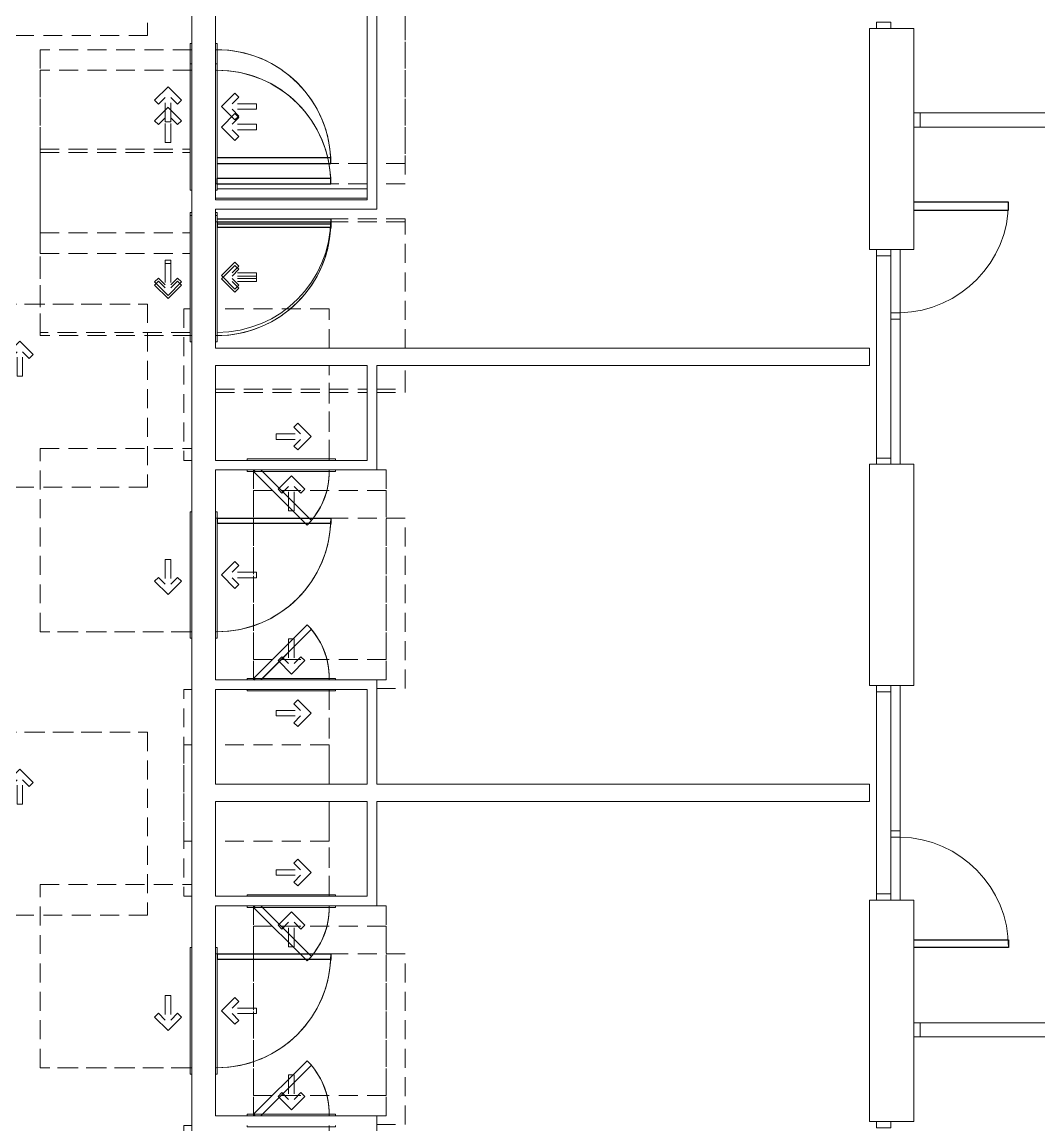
# Model space of a CAD drawing. Header units: inches. Extents: x -84 to 1352, y -1830 to 1419.
# Drawn here: x 607.6 to 929.5, y -668.8 to -319.7 of the extents above; entities that cross this region are included whole.
import ezdxf

# ---------------------------------------------------------------- set-up
doc = ezdxf.new("R2010")
doc.units = ezdxf.units.IN
doc.header["$MEASUREMENT"] = 0
doc.linetypes.add('ADA Clearance', pattern=[9, 6, -3])
for name, color, linetype, lineweight in [('A-DOOR', 31, 'Continuous', 15), ('A-DOOR-FRAM', 31, 'Continuous', 9), ('A-GLAZ-CWMG', 51, 'Continuous', 9), ('A-WALL', 113, 'Continuous', 15)]:
    doc.layers.add(name, color=color, linetype=linetype, lineweight=lineweight)

# ---------------------------------------------------------------- blocks, each defined once
blk = doc.blocks.new('CW-Single_CE_ - Medium Style-5148651-ROOF')
at = {"layer": 'A-DOOR', "lineweight": 25}
for p, q in [((-17.5, 36.5), (-17.5, 6.5)), ((-15, 36.5), (-17.5, 36.5)), ((-15, 6.5), (-15, 36.5))]:
    blk.add_line(p, q, dxfattribs=at)
at = {"layer": 'A-DOOR', "lineweight": 9}
blk.add_arc((-17.5, 1.5), 35, 1.2313, 90, dxfattribs=at)
blk = doc.blocks.new('Rectangular Mullion - 4 1_2_ x 2_ Rectangular_CE_-5142824-ROOF')
at = {"layer": 'A-GLAZ-CWMG'}
for p, q in [((882.62, -577.66), (885.62, -577.66)), ((885.62, -577.66), (885.62, -597.66))]:
    blk.add_line(p, q, dxfattribs=at)
blk = doc.blocks.new('Rectangular Mullion - 4 1_2_ x 2_ Rectangular_CE_-5142777-ROOF')
at = {"layer": 'A-GLAZ-CWMG'}
for p, q in [((891.87, -352.91), (891.87, -348.41)), ((891.87, -348.41), (983.37, -348.41)), ((983.37, -348.41), (983.37, -352.91)), ((983.37, -352.91), (891.87, -352.91))]:
    blk.add_line(p, q, dxfattribs=at)
blk = doc.blocks.new('Rectangular Mullion - 4 1_2_ x 2_ Rectangular_CE_-5140191-ROOF')
at = {"layer": 'A-GLAZ-CWMG'}
for p, q in [((0, 2.25), (-2, 2.25)), ((-2, 2.25), (-2, -2.25)), ((-2, -2.25), (0, -2.25))]:
    blk.add_line(p, q, dxfattribs=at)
blk = doc.blocks.new('Rectangular Mullion - 4 1_2_ x 2_ Rectangular_CE_-V2-ROOF')
at = {"layer": 'A-GLAZ-CWMG'}
for p, q in [((-2, -2.25), (-2, 2.25)), ((-2, 2.25), (0, 2.25)), ((0, -2.25), (-2, -2.25))]:
    blk.add_line(p, q, dxfattribs=at)
blk = doc.blocks.new('Rectangular Mullion - 4 1_2_ x 2_ Rectangular_CE_-V3-ROOF')
at = {"layer": 'A-GLAZ-CWMG'}
for p, q in [((885.62, -391.66), (885.62, -411.66)), ((885.62, -411.66), (882.62, -411.66))]:
    blk.add_line(p, q, dxfattribs=at)
blk = doc.blocks.new('Rectangular Mullion - 4 1_2_ x 2_ Rectangular_CE_-5142826-ROOF')
at = {"layer": 'A-GLAZ-CWMG'}
for p, q in [((-1, -2.25), (-1, 0.75)), ((1, 0.75), (1, -2.25)), ((1, -2.25), (-1, -2.25))]:
    blk.add_line(p, q, dxfattribs=at)
blk = doc.blocks.new('CW-Single_CE_ - Medium Style-V4-ROOF')
at = {"layer": 'A-DOOR', "lineweight": 25}
for p, q in [((-17.5, -36.5), (-17.5, -6.5)), ((-15, -6.5), (-15, -36.5)), ((-15, -36.5), (-17.5, -36.5))]:
    blk.add_line(p, q, dxfattribs=at)
at = {"layer": 'A-DOOR', "lineweight": 9}
blk.add_arc((-17.5, -1.5), 35, 270, 358.7687, dxfattribs=at)
blk = doc.blocks.new('Rectangular Mullion - 4 1_2_ x 2_ Rectangular_CE_-5148636-ROOF')
at = {"layer": 'A-GLAZ-CWMG'}
for p, q in [((882.62, -413.66), (885.62, -413.66)), ((885.62, -413.66), (885.62, -459.66)), ((885.62, -529.66), (885.62, -575.66)), ((885.62, -575.66), (882.62, -575.66))]:
    blk.add_line(p, q, dxfattribs=at)
blk = doc.blocks.new('Door-Single_CE_ - HM Door-2_ HM Frame-5146564-ROOF')
at = {"layer": 'A-DOOR', "linetype": 'ADA Clearance', "lineweight": 9}
for p, q in [((-18, 51.75), (40, 51.75)), ((-18, 4.25), (-18, 51.75)), ((40, 51.75), (40, 3.75)), ((-2.02, 15.53), (-6.26, 11.29)), ((-0.78, 14.29), (-2.91, 12.16)), ((-0.78, 14.29), (-2.02, 15.53)), ((-2.02, 7.04), (-6.26, 11.29)), ((4.84, 12.16), (-2.91, 12.16)), ((4.84, 12.16), (4.84, 10.41)), ((4.84, 10.41), (-2.91, 10.41)), ((-0.78, 8.28), (-2.91, 10.41)), ((-0.78, 8.28), (-2.02, 7.04)), ((-4.26, -9.87), (-0.02, -5.62)), ((4.22, -9.87), (-0.02, -5.62)), ((18, -63.75), (18, -4.25)), ((-3.02, -11.1), (-4.26, -9.87)), ((-3.02, -11.1), (-0.89, -8.97)), ((-0.89, -16.72), (-0.89, -8.97)), ((0.86, -16.72), (0.86, -8.97)), ((2.99, -11.1), (0.86, -8.97)), ((2.99, -11.1), (4.22, -9.87)), ((0.86, -16.72), (-0.89, -16.72)), ((-36, -54.75), (-36, -63.75)), ((-36, -63.75), (18, -63.75))]:
    blk.add_line(p, q, dxfattribs=at)
at = {"layer": 'A-DOOR'}
for p, q in [((16.25, -40.25), (16.25, -4.25)), ((18, -4.25), (18, -40.25)), ((18, -40.25), (16.25, -40.25))]:
    blk.add_line(p, q, dxfattribs=at)
at = {"layer": 'A-DOOR', "lineweight": 25}
for p, q in [((16.25, -40.25), (16.25, -4.25)), ((18, -4.25), (18, -40.25)), ((18, -40.25), (16.25, -40.25))]:
    blk.add_line(p, q, dxfattribs=at)
at = {"layer": 'A-DOOR', "lineweight": 9}
blk.add_arc((18, -4.25), 36, 180.0012, 270, dxfattribs=at)
blk.add_arc((18, -4.25), 36, 180.0012, 270, dxfattribs=at)
blk.add_arc((18, -4.25), 36, 180.0012, 270, dxfattribs=at)
blk.add_arc((18, -4.25), 36, 180.0012, 270, dxfattribs=at)
blk = doc.blocks.new('Door-Single_CE_ - HM Door-2_ HM Frame-V8-ROOF')
at = {"layer": 'A-DOOR', "linetype": 'ADA Clearance', "lineweight": 9}
for p, q in [((-18, 51.75), (40, 51.75)), ((-18, 4.25), (-18, 51.75)), ((40, 51.75), (40, 4.25)), ((-2.02, 15.53), (-6.26, 11.29)), ((-0.78, 14.29), (-2.91, 12.16)), ((-0.78, 14.29), (-2.02, 15.53)), ((-2.02, 7.04), (-6.26, 11.29)), ((4.84, 12.16), (-2.91, 12.16)), ((4.84, 12.16), (4.84, 10.41)), ((4.84, 10.41), (-2.91, 10.41)), ((-0.78, 8.28), (-2.91, 10.41)), ((-0.78, 8.28), (-2.02, 7.04)), ((-36, -3.75), (-36, -51.75)), ((-4.26, -9.87), (-0.02, -5.62)), ((4.22, -9.87), (-0.02, -5.62)), ((18, -63.75), (18, -4.25)), ((-3.02, -11.1), (-4.26, -9.87)), ((-3.02, -11.1), (-0.89, -8.97)), ((-0.89, -16.72), (-0.89, -8.97)), ((0.86, -16.72), (0.86, -8.97)), ((2.99, -11.1), (0.86, -8.97)), ((2.99, -11.1), (4.22, -9.87)), ((0.86, -16.72), (-0.89, -16.72)), ((-36, -54.75), (-36, -63.75)), ((-36, -63.75), (-28.5, -63.75)), ((-23, -63.75), (18, -63.75))]:
    blk.add_line(p, q, dxfattribs=at)
at = {"layer": 'A-DOOR'}
for p, q in [((16.25, -40.25), (16.25, -4.25)), ((18, -4.25), (18, -40.25)), ((18, -40.25), (16.25, -40.25))]:
    blk.add_line(p, q, dxfattribs=at)
at = {"layer": 'A-DOOR', "lineweight": 25}
for p, q in [((16.25, -40.25), (16.25, -4.25)), ((18, -4.25), (18, -40.25)), ((18, -40.25), (16.25, -40.25))]:
    blk.add_line(p, q, dxfattribs=at)
at = {"layer": 'A-DOOR', "lineweight": 9}
blk.add_arc((18, -4.25), 36, 180.0012, 270, dxfattribs=at)
blk.add_arc((18, -4.25), 36, 180.0012, 270, dxfattribs=at)
blk.add_arc((18, -4.25), 36, 180.0012, 270, dxfattribs=at)
blk.add_arc((18, -4.25), 36, 180.0012, 270, dxfattribs=at)
at = {"layer": 'A-DOOR-FRAM'}
for p, q in [((19, 4.25), (20, 4.25)), ((20, 4.25), (20, 3.75)), ((20, -4.25), (19, -4.25)), ((20, -3.75), (20, -4.25))]:
    blk.add_line(p, q, dxfattribs=at)
blk = doc.blocks.new('Door-Single_CE_ - HM Door-2_ HM Frame-V14-ROOF')
at = {"layer": 'A-DOOR', "linetype": 'ADA Clearance', "lineweight": 9}
for p, q in [((-18, 51.75), (40, 51.75)), ((-18, 3.75), (-18, 51.75)), ((40, 51.75), (40, 3.75)), ((-2.02, 15.53), (-6.26, 11.29)), ((-0.78, 14.29), (-2.91, 12.16)), ((-0.78, 14.29), (-2.02, 15.53)), ((-2.02, 7.04), (-6.26, 11.29)), ((4.84, 12.16), (-2.91, 12.16)), ((4.84, 12.16), (4.84, 10.41)), ((4.84, 10.41), (-2.91, 10.41)), ((-0.78, 8.28), (-2.91, 10.41)), ((-0.78, 8.28), (-2.02, 7.04)), ((-4.26, -9.87), (-0.02, -5.62)), ((4.22, -9.87), (-0.02, -5.62)), ((18, -63.75), (18, -3.75)), ((-3.02, -11.1), (-4.26, -9.87)), ((-3.02, -11.1), (-0.89, -8.97)), ((-0.89, -16.72), (-0.89, -8.97)), ((0.86, -16.72), (0.86, -8.97)), ((2.99, -11.1), (0.86, -8.97)), ((2.99, -11.1), (4.22, -9.87)), ((0.86, -16.72), (-0.89, -16.72)), ((-36, -54.75), (-36, -63.75)), ((-36, -63.75), (18, -63.75))]:
    blk.add_line(p, q, dxfattribs=at)
at = {"layer": 'A-DOOR'}
for p, q in [((16.25, -40.25), (16.25, -4.25)), ((16.25, -4.25), (18, -4.25)), ((18, -4.25), (18, -40.25)), ((18, -40.25), (16.25, -40.25))]:
    blk.add_line(p, q, dxfattribs=at)
at = {"layer": 'A-DOOR', "lineweight": 25}
for p, q in [((16.25, -40.25), (16.25, -4.25)), ((18, -4.25), (16.25, -4.25)), ((18, -4.25), (18, -40.25)), ((18, -40.25), (16.25, -40.25))]:
    blk.add_line(p, q, dxfattribs=at)
at = {"layer": 'A-DOOR', "lineweight": 9}
for start in [179.5, 179.5, 179.5, 180.0012]:
    blk.add_arc((18, -4.25), 36, start, 270, dxfattribs=at)
at = {"layer": 'A-DOOR-FRAM'}
for p, q in [((-20, 4.25), (20, 4.25)), ((-20, 3.75), (-20, 4.25)), ((20, 4.25), (20, 3.75)), ((-20, -4.25), (-20, -3.75)), ((20, -4.25), (-20, -4.25)), ((20, -3.75), (20, -4.25))]:
    blk.add_line(p, q, dxfattribs=at)
blk = doc.blocks.new('Door-Single_CE_ - HM Door-2_ HM Frame-V19-ROOF')
at = {"layer": 'A-DOOR', "linetype": 'ADA Clearance', "lineweight": 9}
for p, q in [((-18, 51.75), (40, 51.75)), ((-18, 3.75), (-18, 51.75)), ((40, 51.75), (40, 4.25)), ((-2.02, 15.53), (-6.26, 11.29)), ((-0.78, 14.29), (-2.91, 12.16)), ((-0.78, 14.29), (-2.02, 15.53)), ((-2.02, 7.04), (-6.26, 11.29)), ((4.84, 12.16), (-2.91, 12.16)), ((4.84, 12.16), (4.84, 10.41)), ((4.84, 10.41), (-2.91, 10.41)), ((-0.78, 8.28), (-2.91, 10.41)), ((-0.78, 8.28), (-2.02, 7.04)), ((-36, -3.75), (-36, -51.75)), ((-4.26, -9.87), (-0.02, -5.62)), ((4.22, -9.87), (-0.02, -5.62)), ((18, -63.75), (18, -3.75)), ((-3.02, -11.1), (-4.26, -9.87)), ((-3.02, -11.1), (-0.89, -8.97)), ((-0.89, -16.72), (-0.89, -8.97)), ((0.86, -16.72), (0.86, -8.97)), ((2.99, -11.1), (0.86, -8.97)), ((2.99, -11.1), (4.22, -9.87)), ((0.86, -16.72), (-0.89, -16.72)), ((-36, -54.75), (-36, -63.75)), ((-36, -63.75), (-27.5, -63.75)), ((-22, -63.75), (18, -63.75))]:
    blk.add_line(p, q, dxfattribs=at)
at = {"layer": 'A-DOOR'}
for p, q in [((16.25, -40.25), (16.25, -4.25)), ((16.25, -4.25), (18, -4.25)), ((18, -4.25), (18, -40.25)), ((18, -40.25), (16.25, -40.25))]:
    blk.add_line(p, q, dxfattribs=at)
at = {"layer": 'A-DOOR', "lineweight": 25}
for p, q in [((16.25, -40.25), (16.25, -4.25)), ((18, -4.25), (16.25, -4.25)), ((18, -4.25), (18, -40.25)), ((18, -40.25), (16.25, -40.25))]:
    blk.add_line(p, q, dxfattribs=at)
at = {"layer": 'A-DOOR', "lineweight": 9}
for start in [179.5, 179.5, 179.5, 180.0012]:
    blk.add_arc((18, -4.25), 36, start, 270, dxfattribs=at)
at = {"layer": 'A-DOOR-FRAM'}
for p, q in [((-20, 4.25), (20, 4.25)), ((-20, 3.75), (-20, 4.25)), ((20, 4.25), (20, 3.75)), ((-20, -4.25), (-20, -3.75)), ((20, -4.25), (-20, -4.25)), ((20, -3.75), (20, -4.25))]:
    blk.add_line(p, q, dxfattribs=at)
blk = doc.blocks.new('Rectangular Mullion - 4 1_2_ x 2_ Rectangular_CE_-V1-ROOF')
at = {"layer": 'A-GLAZ-CWMG'}
for p, q in [((0, 2.25), (-2, 2.25)), ((-2, 2.25), (-2, -2.25)), ((0, -2.25), (0, 2.25)), ((-2, -2.25), (0, -2.25))]:
    blk.add_line(p, q, dxfattribs=at)
blk = doc.blocks.new('Rectangular Mullion - 4 1_2_ x 2_ Rectangular_CE_-5140190-ROOF')
at = {"layer": 'A-GLAZ-CWMG'}
for p, q in [((-2, -2.25), (-2, 2.25)), ((-2, 2.25), (0, 2.25)), ((0, 2.25), (0, -2.25)), ((0, -2.25), (-2, -2.25))]:
    blk.add_line(p, q, dxfattribs=at)
blk = doc.blocks.new('Rectangular Mullion - 4 1_2_ x 2_ Rectangular_CE_-5161403-ROOF')
at = {"layer": 'A-GLAZ-CWMG'}
for p, q in [((878.12, 530.09), (882.62, 530.09)), ((878.12, 466.09), (878.12, 530.09)), ((882.62, 530.09), (882.62, 466.09)), ((882.62, 466.09), (878.12, 466.09))]:
    blk.add_line(p, q, dxfattribs=at)
blk = doc.blocks.new('Door-Single_CE_ - HM Door-2_ HM Frame-V26-ROOF')
at = {"layer": 'A-DOOR', "linetype": 'ADA Clearance', "lineweight": 9}
for p, q in [((-36, 63.75), (18, 63.75)), ((-36, 54.75), (-36, 63.75)), ((18, 63.75), (18, 54.75)), ((-36, 3.75), (-36, 51.75)), ((18, 51.75), (18, 4.25)), ((-0.89, 16.72), (-0.89, 8.97)), ((0.86, 16.72), (-0.89, 16.72)), ((0.86, 16.72), (0.86, 8.97)), ((-3.02, 11.1), (-4.26, 9.87)), ((-3.02, 11.1), (-0.89, 8.97)), ((2.99, 11.1), (0.86, 8.97)), ((2.99, 11.1), (4.22, 9.87)), ((-4.26, 9.87), (-0.02, 5.62)), ((4.22, 9.87), (-0.02, 5.62)), ((-18, -3.75), (-18, -51.75)), ((40, -51.75), (40, -4.25)), ((-2.02, -7.04), (-6.26, -11.29)), ((-0.78, -8.28), (-2.91, -10.41)), ((4.84, -10.41), (-2.91, -10.41)), ((-0.78, -8.28), (-2.02, -7.04)), ((4.84, -12.16), (4.84, -10.41)), ((-2.02, -15.53), (-6.26, -11.29)), ((4.84, -12.16), (-2.91, -12.16)), ((-0.78, -14.29), (-2.91, -12.16)), ((-0.78, -14.29), (-2.02, -15.53)), ((-18, -51.75), (40, -51.75))]:
    blk.add_line(p, q, dxfattribs=at)
at = {"layer": 'A-DOOR'}
for p, q in [((18, 40.25), (16.25, 40.25)), ((16.25, 40.25), (16.25, 4.25)), ((18, 4.25), (18, 40.25))]:
    blk.add_line(p, q, dxfattribs=at)
at = {"layer": 'A-DOOR', "lineweight": 25}
for p, q in [((18, 40.25), (16.25, 40.25)), ((16.25, 40.25), (16.25, 4.25)), ((18, 4.25), (18, 40.25))]:
    blk.add_line(p, q, dxfattribs=at)
at = {"layer": 'A-DOOR', "lineweight": 9}
for end in [179.9988, 180.5, 180.5, 180.5]:
    blk.add_arc((18, 4.25), 36, 90, end, dxfattribs=at)
at = {"layer": 'A-DOOR-FRAM'}
for p, q in [((-20, 4.25), (-13.5, 4.25)), ((-20, 3.75), (-20, 4.25)), ((-20, -4.25), (-20, -3.75)), ((-13.5, -4.25), (-20, -4.25))]:
    blk.add_line(p, q, dxfattribs=at)
blk = doc.blocks.new('Door-Single_CE_ - HM Door-2_ HM Frame-V27-ROOF')
at = {"layer": 'A-DOOR', "linetype": 'ADA Clearance', "lineweight": 9}
for p, q in [((-36, 63.75), (18, 63.75)), ((-36, 54.75), (-36, 63.75)), ((18, 63.75), (18, 54.75)), ((-36, 3.75), (-36, 51.75)), ((18, 51.75), (18, 3.75)), ((-0.89, 16.72), (-0.89, 8.97)), ((0.86, 16.72), (-0.89, 16.72)), ((0.86, 16.72), (0.86, 8.97)), ((-3.02, 11.1), (-4.26, 9.87)), ((-3.02, 11.1), (-0.89, 8.97)), ((2.99, 11.1), (0.86, 8.97)), ((2.99, 11.1), (4.22, 9.87)), ((-4.26, 9.87), (-0.02, 5.62)), ((4.22, 9.87), (-0.02, 5.62)), ((-18, -3.75), (-18, -51.75)), ((40, -51.75), (40, -4.25)), ((-2.02, -7.04), (-6.26, -11.29)), ((-0.78, -8.28), (-2.91, -10.41)), ((4.84, -10.41), (-2.91, -10.41)), ((-0.78, -8.28), (-2.02, -7.04)), ((4.84, -12.16), (4.84, -10.41)), ((-2.02, -15.53), (-6.26, -11.29)), ((4.84, -12.16), (-2.91, -12.16)), ((-0.78, -14.29), (-2.91, -12.16)), ((-0.78, -14.29), (-2.02, -15.53)), ((-18, -51.75), (40, -51.75))]:
    blk.add_line(p, q, dxfattribs=at)
at = {"layer": 'A-DOOR'}
for p, q in [((18, 40.25), (16.25, 40.25)), ((16.25, 40.25), (16.25, 4.25)), ((18, 4.25), (18, 40.25)), ((16.25, 4.25), (18, 4.25))]:
    blk.add_line(p, q, dxfattribs=at)
at = {"layer": 'A-DOOR', "lineweight": 25}
for p, q in [((18, 40.25), (16.25, 40.25)), ((16.25, 40.25), (16.25, 4.25)), ((18, 4.25), (18, 40.25)), ((18, 4.25), (16.25, 4.25))]:
    blk.add_line(p, q, dxfattribs=at)
at = {"layer": 'A-DOOR', "lineweight": 9}
for end in [179.9988, 180.5, 180.5, 180.5]:
    blk.add_arc((18, 4.25), 36, 90, end, dxfattribs=at)
at = {"layer": 'A-DOOR-FRAM'}
for p, q in [((-20, 4.25), (20, 4.25)), ((-20, 3.75), (-20, 4.25)), ((20, 4.25), (20, 3.75)), ((-20, -4.25), (-20, -3.75)), ((20, -4.25), (-20, -4.25)), ((20, -3.75), (20, -4.25))]:
    blk.add_line(p, q, dxfattribs=at)
blk = doc.blocks.new('Door-Single_CE_ - WD Door-2_ WD Frame-V44-ROOF')
at = {"layer": 'A-DOOR', "linetype": 'ADA Clearance', "lineweight": 9}
for p, q in [((-30, 61.5), (12, 61.5)), ((-30, 1.5), (-30, 61.5)), ((12, 61.5), (12, 2)), ((-0.89, 14.47), (-0.89, 6.72)), ((0.86, 14.47), (-0.89, 14.47)), ((0.86, 14.47), (0.86, 6.72)), ((-3.02, 8.85), (-4.26, 7.62)), ((-4.26, 7.62), (-0.02, 3.37)), ((-3.02, 8.85), (-0.89, 6.72)), ((4.22, 7.62), (-0.02, 3.37)), ((2.99, 8.85), (0.86, 6.72)), ((2.99, 8.85), (4.22, 7.62)), ((-27, 1.5), (-30, 1.5)), ((-12, -2), (-12, -31.5)), ((34, -1.5), (31.5, -1.5)), ((34, -49.5), (34, -1.5)), ((-2.02, -4.79), (-6.26, -9.04)), ((-0.78, -6.03), (-2.91, -8.16)), ((-0.78, -6.03), (-2.02, -4.79)), ((-2.02, -13.28), (-6.26, -9.04)), ((4.84, -8.16), (-2.91, -8.16)), ((4.84, -9.91), (-2.91, -9.91)), ((-0.78, -12.04), (-2.91, -9.91)), ((4.84, -9.91), (4.84, -8.16)), ((-0.78, -12.04), (-2.02, -13.28)), ((-12, -37), (-12, -49.5)), ((-12, -49.5), (23.5, -49.5)), ((32, -49.5), (34, -49.5))]:
    blk.add_line(p, q, dxfattribs=at)
at = {"layer": 'A-DOOR'}
for p, q in [((-4.97, 18.97), (-6.38, 17.56)), ((-6.38, 17.56), (9.17, 2)), ((12, 2), (-4.97, 18.97))]:
    blk.add_line(p, q, dxfattribs=at)
at = {"layer": 'A-DOOR', "lineweight": 25}
for p, q in [((-4.97, 18.97), (-6.38, 17.56)), ((-6.38, 17.56), (9.17, 2)), ((12, 2), (-4.97, 18.97))]:
    blk.add_line(p, q, dxfattribs=at)
at = {"layer": 'A-DOOR', "lineweight": 9}
for end in [179.9982, 179.9982, 179.9979, 179.9979]:
    blk.add_arc((12, 2), 24, 135, end, dxfattribs=at)
blk = doc.blocks.new('Door-Single_CE_ - WD Door-2_ WD Frame-5176362-ROOF')
at = {"layer": 'A-DOOR', "linetype": 'ADA Clearance', "lineweight": 9}
for p, q in [((-12, 49.5), (24, 49.5)), ((-12, 37), (-12, 49.5)), ((31.5, 49.5), (34, 49.5)), ((34, 49.5), (34, 1.5)), ((-12, 2), (-12, 31.5)), ((-2.02, 13.28), (-6.26, 9.04)), ((-0.78, 12.04), (-2.91, 9.91)), ((-0.78, 12.04), (-2.02, 13.28)), ((-2.02, 4.79), (-6.26, 9.04)), ((4.84, 9.91), (-2.91, 9.91)), ((4.84, 8.16), (-2.91, 8.16)), ((-0.78, 6.03), (-2.91, 8.16)), ((4.84, 9.91), (4.84, 8.16)), ((-0.78, 6.03), (-2.02, 4.79)), ((34, 1.5), (31.5, 1.5)), ((-27, -1.5), (-30, -1.5)), ((-30, -1.5), (-30, -61.5)), ((-4.26, -7.62), (-0.02, -3.37)), ((4.22, -7.62), (-0.02, -3.37)), ((12, -61.5), (12, -2)), ((-3.02, -8.85), (-0.89, -6.72)), ((-0.89, -14.47), (-0.89, -6.72)), ((0.86, -14.47), (0.86, -6.72)), ((2.99, -8.85), (0.86, -6.72)), ((-3.02, -8.85), (-4.26, -7.62)), ((2.99, -8.85), (4.22, -7.62)), ((0.86, -14.47), (-0.89, -14.47)), ((-30, -61.5), (12, -61.5))]:
    blk.add_line(p, q, dxfattribs=at)
at = {"layer": 'A-DOOR'}
for p, q in [((-6.38, -17.56), (9.17, -2)), ((12, -2), (-4.97, -18.97)), ((-4.97, -18.97), (-6.38, -17.56))]:
    blk.add_line(p, q, dxfattribs=at)
at = {"layer": 'A-DOOR', "lineweight": 25}
for p, q in [((-6.38, -17.56), (9.17, -2)), ((12, -2), (-4.97, -18.97)), ((-4.97, -18.97), (-6.38, -17.56))]:
    blk.add_line(p, q, dxfattribs=at)
at = {"layer": 'A-DOOR', "lineweight": 9}
for start in [180.0018, 180.0018, 180.0021, 180.0021]:
    blk.add_arc((12, -2), 24, start, 225, dxfattribs=at)
blk = doc.blocks.new('Door-Single_CE_ - WD Door-2_ WD Frame-5176364-ROOF')
at = {"layer": 'A-DOOR', "linetype": 'ADA Clearance', "lineweight": 9}
for p, q in [((-30, 61.5), (12, 61.5)), ((-30, 1.5), (-30, 61.5)), ((12, 61.5), (12, 2)), ((-0.89, 14.47), (-0.89, 6.72)), ((0.86, 14.47), (-0.89, 14.47)), ((0.86, 14.47), (0.86, 6.72)), ((-3.02, 8.85), (-4.26, 7.62)), ((-4.26, 7.62), (-0.02, 3.37)), ((-3.02, 8.85), (-0.89, 6.72)), ((4.22, 7.62), (-0.02, 3.37)), ((2.99, 8.85), (0.86, 6.72)), ((2.99, 8.85), (4.22, 7.62)), ((-27, 1.5), (-30, 1.5)), ((-12, -2), (-12, -31.5)), ((34, -1.5), (31.5, -1.5)), ((34, -49.5), (34, -1.5)), ((-2.02, -4.79), (-6.26, -9.04)), ((-0.78, -6.03), (-2.91, -8.16)), ((-0.78, -6.03), (-2.02, -4.79)), ((-2.02, -13.28), (-6.26, -9.04)), ((4.84, -8.16), (-2.91, -8.16)), ((4.84, -9.91), (-2.91, -9.91)), ((-0.78, -12.04), (-2.91, -9.91)), ((4.84, -9.91), (4.84, -8.16)), ((-0.78, -12.04), (-2.02, -13.28)), ((-12, -37), (-12, -49.5)), ((-12, -49.5), (24, -49.5)), ((31.5, -49.5), (34, -49.5))]:
    blk.add_line(p, q, dxfattribs=at)
at = {"layer": 'A-DOOR'}
for p, q in [((-4.97, 18.97), (-6.38, 17.56)), ((-6.38, 17.56), (9.17, 2)), ((12, 2), (-4.97, 18.97))]:
    blk.add_line(p, q, dxfattribs=at)
at = {"layer": 'A-DOOR', "lineweight": 25}
for p, q in [((-4.97, 18.97), (-6.38, 17.56)), ((-6.38, 17.56), (9.17, 2)), ((12, 2), (-4.97, 18.97))]:
    blk.add_line(p, q, dxfattribs=at)
at = {"layer": 'A-DOOR', "lineweight": 9}
for end in [179.9982, 179.9982, 179.9979, 179.9979]:
    blk.add_arc((12, 2), 24, 135, end, dxfattribs=at)
blk = doc.blocks.new('Door-Single_CE_ - WD Door-2_ WD Frame-V65-ROOF')
at = {"layer": 'A-DOOR', "linetype": 'ADA Clearance', "lineweight": 9}
for p, q in [((-30, 61.5), (12, 61.5)), ((-30, 1.5), (-30, 61.5)), ((12, 61.5), (12, 1.5)), ((-0.89, 14.47), (-0.89, 6.72)), ((0.86, 14.47), (-0.89, 14.47)), ((0.86, 14.47), (0.86, 6.72)), ((-3.02, 8.85), (-4.26, 7.62)), ((-4.26, 7.62), (-0.02, 3.37)), ((-3.02, 8.85), (-0.89, 6.72)), ((4.22, 7.62), (-0.02, 3.37)), ((2.99, 8.85), (0.86, 6.72)), ((2.99, 8.85), (4.22, 7.62)), ((-27, 1.5), (-30, 1.5)), ((-12, -1.5), (-12, -31.5)), ((34, -1.5), (31.5, -1.5)), ((34, -49.5), (34, -1.5)), ((-2.02, -4.79), (-6.26, -9.04)), ((-0.78, -6.03), (-2.91, -8.16)), ((-0.78, -6.03), (-2.02, -4.79)), ((-2.02, -13.28), (-6.26, -9.04)), ((4.84, -8.16), (-2.91, -8.16)), ((4.84, -9.91), (-2.91, -9.91)), ((-0.78, -12.04), (-2.91, -9.91)), ((4.84, -9.91), (4.84, -8.16)), ((-0.78, -12.04), (-2.02, -13.28)), ((-12, -37), (-12, -49.5)), ((-12, -49.5), (23.5, -49.5)), ((32, -49.5), (34, -49.5))]:
    blk.add_line(p, q, dxfattribs=at)
at = {"layer": 'A-DOOR'}
for p, q in [((-4.97, 18.97), (-6.38, 17.56)), ((-6.38, 17.56), (9.67, 1.5)), ((12, 2), (-4.97, 18.97)), ((11.5, 1.5), (12, 2))]:
    blk.add_line(p, q, dxfattribs=at)
at = {"layer": 'A-DOOR', "lineweight": 25}
for p, q in [((-4.97, 18.97), (-6.38, 17.56)), ((-6.38, 17.56), (9.67, 1.5)), ((12, 2), (-4.97, 18.97)), ((12, 2), (11.5, 1.5))]:
    blk.add_line(p, q, dxfattribs=at)
at = {"layer": 'A-DOOR', "lineweight": 9}
for end in [179.9982, 180.5, 180.6124, 180.6124]:
    blk.add_arc((12, 2), 24, 135, end, dxfattribs=at)
at = {"layer": 'A-DOOR-FRAM'}
for p, q in [((-14, 2), (14, 2)), ((-14, 1.5), (-14, 2)), ((14, 2), (14, 1.5)), ((-14, -2), (-14, -1.5)), ((14, -2), (-14, -2)), ((14, -1.5), (14, -2))]:
    blk.add_line(p, q, dxfattribs=at)
blk = doc.blocks.new('Door-Single_CE_ - WD Door-2_ WD Frame-V47-ROOF')
at = {"layer": 'A-DOOR', "linetype": 'ADA Clearance', "lineweight": 9}
for p, q in [((-12, 49.5), (24, 49.5)), ((-12, 37), (-12, 49.5)), ((31.5, 49.5), (34, 49.5)), ((34, 49.5), (34, 1.5)), ((-12, 1.5), (-12, 31.5)), ((-2.02, 13.28), (-6.26, 9.04)), ((-0.78, 12.04), (-2.91, 9.91)), ((-0.78, 12.04), (-2.02, 13.28)), ((-2.02, 4.79), (-6.26, 9.04)), ((4.84, 9.91), (-2.91, 9.91)), ((4.84, 8.16), (-2.91, 8.16)), ((-0.78, 6.03), (-2.91, 8.16)), ((4.84, 9.91), (4.84, 8.16)), ((-0.78, 6.03), (-2.02, 4.79)), ((34, 1.5), (31.5, 1.5)), ((-27, -1.5), (-30, -1.5)), ((-30, -1.5), (-30, -61.5)), ((-4.26, -7.62), (-0.02, -3.37)), ((4.22, -7.62), (-0.02, -3.37)), ((12, -61.5), (12, -1.5)), ((-3.02, -8.85), (-0.89, -6.72)), ((-0.89, -14.47), (-0.89, -6.72)), ((0.86, -14.47), (0.86, -6.72)), ((2.99, -8.85), (0.86, -6.72)), ((-3.02, -8.85), (-4.26, -7.62)), ((2.99, -8.85), (4.22, -7.62)), ((0.86, -14.47), (-0.89, -14.47)), ((-30, -61.5), (12, -61.5))]:
    blk.add_line(p, q, dxfattribs=at)
at = {"layer": 'A-DOOR'}
for p, q in [((-6.38, -17.56), (9.67, -1.5)), ((12, -2), (-4.97, -18.97)), ((11.5, -1.5), (12, -2)), ((-4.97, -18.97), (-6.38, -17.56))]:
    blk.add_line(p, q, dxfattribs=at)
at = {"layer": 'A-DOOR', "lineweight": 25}
for p, q in [((-6.38, -17.56), (9.67, -1.5)), ((12, -2), (-4.97, -18.97)), ((12, -2), (11.5, -1.5)), ((-4.97, -18.97), (-6.38, -17.56))]:
    blk.add_line(p, q, dxfattribs=at)
at = {"layer": 'A-DOOR', "lineweight": 9}
for start in [179.3876, 179.3876, 179.5, 180.0018]:
    blk.add_arc((12, -2), 24, start, 225, dxfattribs=at)
at = {"layer": 'A-DOOR-FRAM'}
for p, q in [((-14, 2), (14, 2)), ((-14, 1.5), (-14, 2)), ((14, 2), (14, 1.5)), ((-14, -2), (-14, -1.5)), ((14, -2), (-14, -2)), ((14, -1.5), (14, -2))]:
    blk.add_line(p, q, dxfattribs=at)
blk = doc.blocks.new('Door-Single_CE_ - WD Door-2_ WD Frame-V48-ROOF')
at = {"layer": 'A-DOOR', "linetype": 'ADA Clearance', "lineweight": 9}
for p, q in [((-30, 61.5), (12, 61.5)), ((-30, 1.5), (-30, 61.5)), ((12, 61.5), (12, 1.5)), ((-0.89, 14.47), (-0.89, 6.72)), ((0.86, 14.47), (-0.89, 14.47)), ((0.86, 14.47), (0.86, 6.72)), ((-3.02, 8.85), (-4.26, 7.62)), ((-4.26, 7.62), (-0.02, 3.37)), ((-3.02, 8.85), (-0.89, 6.72)), ((4.22, 7.62), (-0.02, 3.37)), ((2.99, 8.85), (0.86, 6.72)), ((2.99, 8.85), (4.22, 7.62)), ((-27, 1.5), (-30, 1.5)), ((-12, -1.5), (-12, -31.5)), ((34, -1.5), (31.5, -1.5)), ((34, -49.5), (34, -1.5)), ((-2.02, -4.79), (-6.26, -9.04)), ((-0.78, -6.03), (-2.91, -8.16)), ((-0.78, -6.03), (-2.02, -4.79)), ((-2.02, -13.28), (-6.26, -9.04)), ((4.84, -8.16), (-2.91, -8.16)), ((4.84, -9.91), (-2.91, -9.91)), ((-0.78, -12.04), (-2.91, -9.91)), ((4.84, -9.91), (4.84, -8.16)), ((-0.78, -12.04), (-2.02, -13.28)), ((-12, -37), (-12, -49.5)), ((-12, -49.5), (24, -49.5)), ((31.5, -49.5), (34, -49.5))]:
    blk.add_line(p, q, dxfattribs=at)
at = {"layer": 'A-DOOR'}
for p, q in [((-4.97, 18.97), (-6.38, 17.56)), ((-6.38, 17.56), (9.67, 1.5)), ((12, 2), (-4.97, 18.97)), ((11.5, 1.5), (12, 2))]:
    blk.add_line(p, q, dxfattribs=at)
at = {"layer": 'A-DOOR', "lineweight": 25}
for p, q in [((-4.97, 18.97), (-6.38, 17.56)), ((-6.38, 17.56), (9.67, 1.5)), ((12, 2), (-4.97, 18.97)), ((12, 2), (11.5, 1.5))]:
    blk.add_line(p, q, dxfattribs=at)
at = {"layer": 'A-DOOR', "lineweight": 9}
for end in [179.9982, 180.5, 180.6124, 180.6124]:
    blk.add_arc((12, 2), 24, 135, end, dxfattribs=at)
at = {"layer": 'A-DOOR-FRAM'}
for p, q in [((-14, 2), (14, 2)), ((-14, 1.5), (-14, 2)), ((14, 2), (14, 1.5)), ((-14, -2), (-14, -1.5)), ((14, -2), (-14, -2)), ((14, -1.5), (14, -2))]:
    blk.add_line(p, q, dxfattribs=at)

msp = doc.modelspace()

# ---------------------------------------------------------------- linework, layer by layer
at = {"layer": 'A-WALL'}
for p, q in [((661.37, -871.16), (661.37, -48.66)), ((668.87, -290.41), (668.87, -375.91)), ((716.87, -375.91), (716.87, -290.41)), ((719.87, -290.41), (719.87, -378.91)), ((875.87, -391.66), (875.87, -321.66)), ((889.87, -321.66), (875.87, -321.66)), ((889.87, -321.66), (889.87, -391.66)), ((669.37, -372.41), (716.87, -372.41)), ((716.87, -375.41), (668.87, -375.41)), ((668.87, -375.91), (716.87, -375.91)), ((668.87, -378.91), (668.87, -422.91)), ((719.87, -378.91), (668.87, -378.91)), ((875.87, -391.66), (889.87, -391.66)), ((668.87, -422.91), (875.87, -422.91)), ((875.87, -428.41), (875.87, -422.91)), ((668.87, -428.41), (668.87, -458.41)), ((716.87, -428.41), (668.87, -428.41)), ((716.87, -458.41), (716.87, -428.41)), ((875.87, -428.41), (719.87, -428.41)), ((719.87, -428.41), (719.87, -461.41)), ((668.87, -458.41), (716.87, -458.41)), ((875.87, -529.66), (875.87, -459.66)), ((889.87, -459.66), (875.87, -459.66)), ((889.87, -459.66), (889.87, -529.66)), ((668.87, -461.41), (668.87, -527.91)), ((719.87, -461.41), (668.87, -461.41)), ((668.87, -527.91), (719.87, -527.91)), ((719.87, -527.91), (719.87, -560.91)), ((875.87, -529.66), (889.87, -529.66)), ((668.87, -530.91), (668.87, -560.91)), ((716.87, -530.91), (668.87, -530.91)), ((716.87, -560.91), (716.87, -530.91)), ((668.87, -560.91), (716.87, -560.91)), ((719.87, -560.91), (875.87, -560.91)), ((875.87, -566.41), (875.87, -560.91)), ((668.87, -566.41), (668.87, -596.41)), ((716.87, -566.41), (668.87, -566.41)), ((716.87, -596.41), (716.87, -566.41)), ((875.87, -566.41), (719.87, -566.41)), ((719.87, -566.41), (719.87, -599.41)), ((668.87, -596.41), (716.87, -596.41)), ((668.87, -599.41), (668.87, -665.91)), ((719.87, -599.41), (668.87, -599.41)), ((875.87, -667.66), (875.87, -597.66)), ((889.87, -597.66), (875.87, -597.66)), ((889.87, -597.66), (889.87, -667.66)), ((668.87, -665.91), (719.87, -665.91)), ((719.87, -665.91), (719.87, -698.91)), ((875.87, -667.66), (889.87, -667.66))]:
    msp.add_line(p, q, dxfattribs=at)

# ---------------------------------------------------------------- block references
at = {"layer": 'A-DOOR', "lineweight": 9}
for name, p, rotation in [('Door-Single_CE_ - HM Door-2_ HM Frame-5146564-ROOF', (595.62, -283.91), 270.0000000000001), ('Door-Single_CE_ - HM Door-2_ HM Frame-V14-ROOF', (595.62, -283.91), 270.0000000000001), ('Door-Single_CE_ - HM Door-2_ HM Frame-V26-ROOF', (665.12, -346.41), 270.0000000000001), ('Door-Single_CE_ - HM Door-2_ HM Frame-V27-ROOF', (665.12, -352.91), 270.0000000000001), ('Door-Single_CE_ - HM Door-2_ HM Frame-V8-ROOF', (665.12, -399.91), 90.00000000000006), ('Door-Single_CE_ - HM Door-2_ HM Frame-V19-ROOF', (665.12, -400.91), 90.00000000000006), ('Door-Single_CE_ - HM Door-2_ HM Frame-5146564-ROOF', (595.62, -426.91), 270.0000000000001), ('Door-Single_CE_ - HM Door-2_ HM Frame-V14-ROOF', (595.62, -426.91), 270.0000000000001), ('Door-Single_CE_ - WD Door-2_ WD Frame-V44-ROOF', (692.87, -459.91), 180), ('Door-Single_CE_ - WD Door-2_ WD Frame-V65-ROOF', (692.87, -459.91), 180), ('Door-Single_CE_ - HM Door-2_ HM Frame-5146564-ROOF', (665.12, -494.66), 90.00000000000006), ('Door-Single_CE_ - HM Door-2_ HM Frame-V14-ROOF', (665.12, -494.66), 90.00000000000006), ('Door-Single_CE_ - WD Door-2_ WD Frame-5176362-ROOF', (692.87, -529.41), 180), ('Door-Single_CE_ - WD Door-2_ WD Frame-V47-ROOF', (692.87, -529.41), 180), ('Door-Single_CE_ - HM Door-2_ HM Frame-5146564-ROOF', (595.62, -562.41), 270.0000000000001), ('Door-Single_CE_ - HM Door-2_ HM Frame-V14-ROOF', (595.62, -562.41), 270.0000000000001), ('Door-Single_CE_ - WD Door-2_ WD Frame-5176364-ROOF', (692.87, -597.91), 180), ('Door-Single_CE_ - WD Door-2_ WD Frame-V48-ROOF', (692.87, -597.91), 180), ('Door-Single_CE_ - HM Door-2_ HM Frame-5146564-ROOF', (665.12, -632.66), 90.00000000000006), ('Door-Single_CE_ - HM Door-2_ HM Frame-V14-ROOF', (665.12, -632.66), 90.00000000000006), ('Door-Single_CE_ - WD Door-2_ WD Frame-5176362-ROOF', (692.87, -667.41), 180), ('Door-Single_CE_ - WD Door-2_ WD Frame-V47-ROOF', (692.87, -667.41), 180)]:
    msp.add_blockref(name, p, dxfattribs=dict(at, rotation=rotation))
at = {"layer": 'A-DOOR', "lineweight": 25}
for name, p, rotation in [('CW-Single_CE_ - Medium Style-5148651-ROOF', (883.37, -394.16), 269.9999999999999), ('CW-Single_CE_ - Medium Style-V4-ROOF', (883.37, -595.16), 89.99999999999991)]:
    msp.add_blockref(name, p, dxfattribs=dict(at, rotation=rotation))
at = {"layer": 'A-GLAZ-CWMG', "extrusion": (0, 0, -1)}
for name, p, rotation in [('Rectangular Mullion - 4 1_2_ x 2_ Rectangular_CE_-5140190-ROOF', (-880.37, -321.66), 269.9999999999999), ('Rectangular Mullion - 4 1_2_ x 2_ Rectangular_CE_-5142826-ROOF', (-883.37, -412.66), 270.0000000000001), ('Rectangular Mullion - 4 1_2_ x 2_ Rectangular_CE_-5140190-ROOF', (-880.37, -459.66), 269.9999999999999), ('Rectangular Mullion - 4 1_2_ x 2_ Rectangular_CE_-5142826-ROOF', (-883.37, -576.66), 270.0000000000001), ('Rectangular Mullion - 4 1_2_ x 2_ Rectangular_CE_-5140190-ROOF', (-880.37, -597.66), 269.9999999999999)]:
    msp.add_blockref(name, p, dxfattribs=dict(at, rotation=rotation))
at = {"layer": 'A-GLAZ-CWMG'}
for name, p, rotation in [('Rectangular Mullion - 4 1_2_ x 2_ Rectangular_CE_-5140191-ROOF', (889.87, -350.66), 180), ('Rectangular Mullion - 4 1_2_ x 2_ Rectangular_CE_-V1-ROOF', (880.37, -391.66), 90.0000000000001), ('Rectangular Mullion - 4 1_2_ x 2_ Rectangular_CE_-V1-ROOF', (880.37, -529.66), 90.0000000000001), ('Rectangular Mullion - 4 1_2_ x 2_ Rectangular_CE_-5142777-ROOF', (1875.25, -989.32), 180), ('Rectangular Mullion - 4 1_2_ x 2_ Rectangular_CE_-V1-ROOF', (880.37, -667.66), 90.0000000000001)]:
    msp.add_blockref(name, p, dxfattribs=dict(at, rotation=rotation))
for name, p in [('Rectangular Mullion - 4 1_2_ x 2_ Rectangular_CE_-5142777-ROOF', (0, 0)), ('Rectangular Mullion - 4 1_2_ x 2_ Rectangular_CE_-5161403-ROOF', (0, -923.75)), ('Rectangular Mullion - 4 1_2_ x 2_ Rectangular_CE_-V3-ROOF', (0, 0)), ('Rectangular Mullion - 4 1_2_ x 2_ Rectangular_CE_-5148636-ROOF', (0, 0)), ('Rectangular Mullion - 4 1_2_ x 2_ Rectangular_CE_-5161403-ROOF', (0, -1061.75)), ('Rectangular Mullion - 4 1_2_ x 2_ Rectangular_CE_-5142824-ROOF', (0, 0))]:
    msp.add_blockref(name, p, dxfattribs=at)
at = {"layer": 'A-GLAZ-CWMG', "extrusion": (0, 0, -1)}
msp.add_blockref('Rectangular Mullion - 4 1_2_ x 2_ Rectangular_CE_-V2-ROOF', (-889.87, -638.66), dxfattribs=at)

doc.saveas('drawing.dxf')
